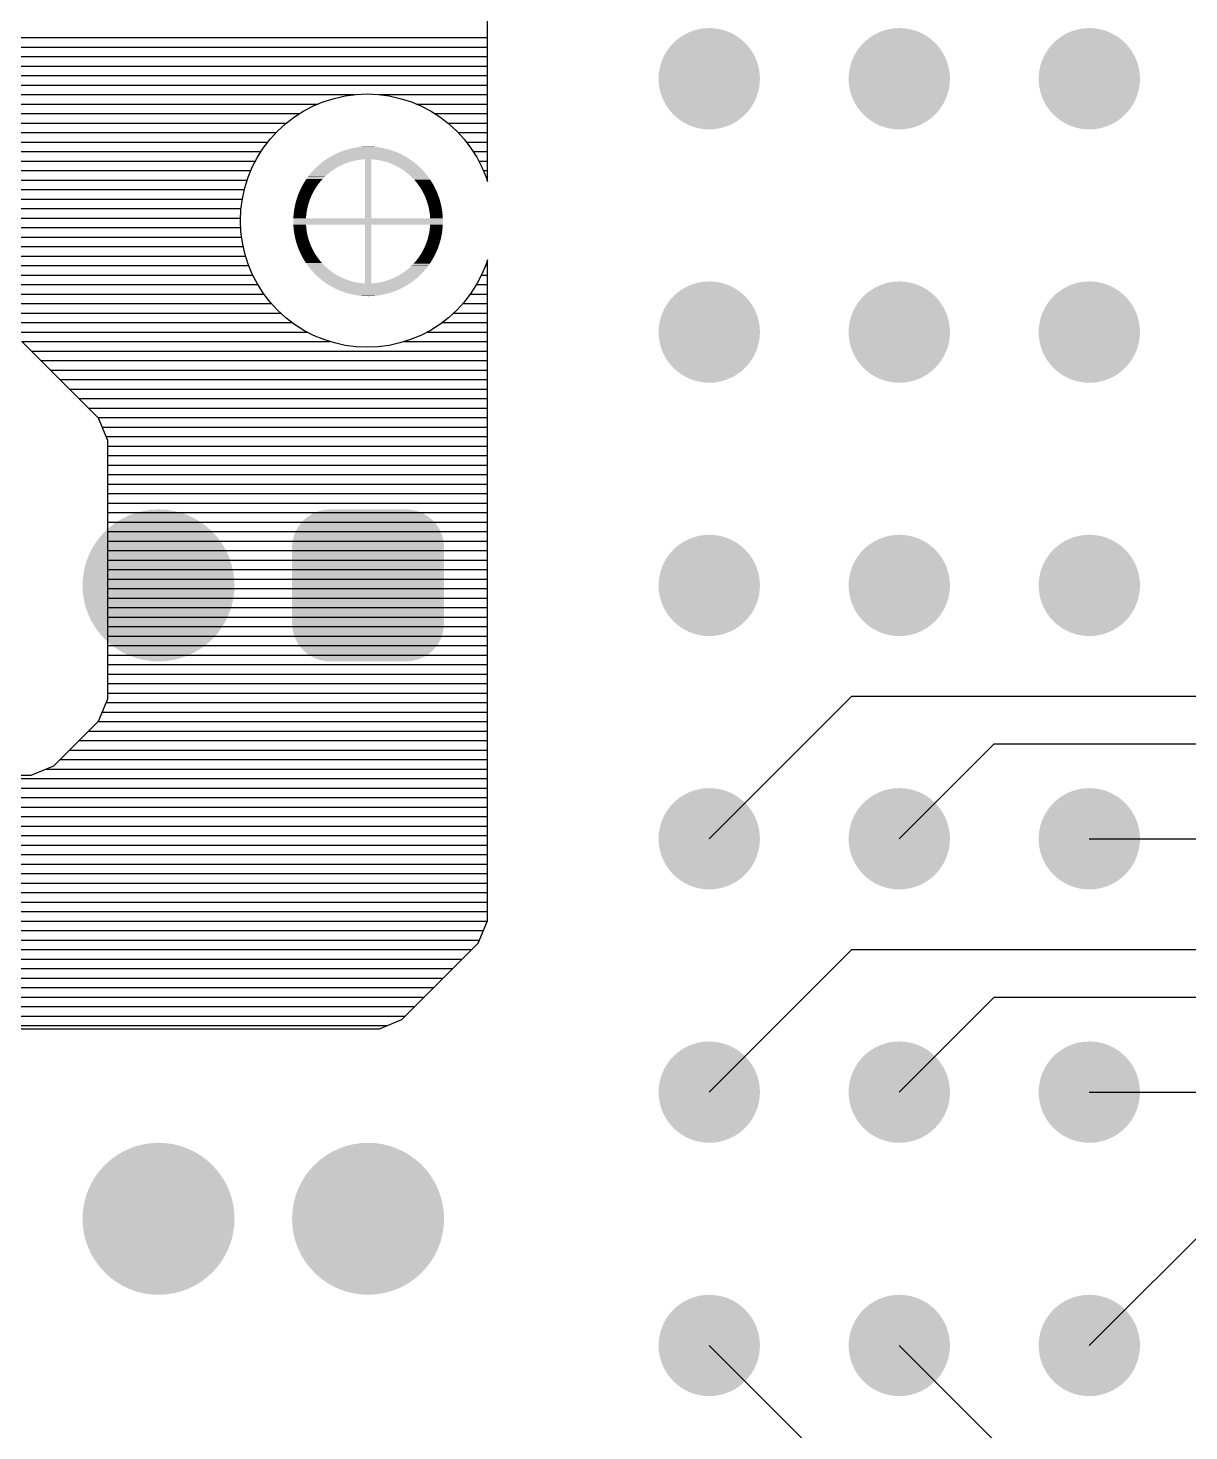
# Model space of a CAD drawing. Extents: x 295 to 953, y 10 to 290.
# Drawn here: x 600.73 to 624.01, y 160.06 to 188.19 of the extents above; entities that cross this region are included whole.
import ezdxf

# ---------------------------------------------------------------- set-up
doc = ezdxf.new("R2010")
doc.units = 0
doc.header["$LTSCALE"] = 5
doc.header["$MEASUREMENT"] = 0
doc.layers.get('0').update_dxf_attribs({"linetype": 'CONTINUOUS', "lineweight": 25})
doc.layers.add('DV-ABPB-A4_TOP', color=14, linetype='CONTINUOUS')

msp = doc.modelspace()

# ---------------------------------------------------------------- linework, layer by layer
at = {"color": 7}
for points, const_width in [([(613.882, 187.173, 1), (614.898, 187.173, 1)], 1.016), ([(617.692, 187.173, 1), (618.708, 187.173, 1)], 1.016), ([(621.502, 187.173, 1), (622.518, 187.173, 1)], 1.016), ([(613.882, 182.093, 1), (614.898, 182.093, 1)], 1.016), ([(617.692, 182.093, 1), (618.708, 182.093, 1)], 1.016), ([(621.502, 182.093, 1), (622.518, 182.093, 1)], 1.016), ([(602.586, 177.013, 1), (604.11, 177.013, 1)], 1.524), ([(613.882, 177.013, 1), (614.898, 177.013, 1)], 1.016), ([(617.692, 177.013, 1), (618.708, 177.013, 1)], 1.016), ([(621.502, 177.013, 1), (622.518, 177.013, 1)], 1.016), ([(613.882, 171.933, 1), (614.898, 171.933, 1)], 1.016), ([(617.692, 171.933, 1), (618.708, 171.933, 1)], 1.016), ([(621.502, 171.933, 1), (622.518, 171.933, 1)], 1.016), ([(613.882, 166.853, 1), (614.898, 166.853, 1)], 1.016), ([(617.692, 166.853, 1), (618.708, 166.853, 1)], 1.016), ([(621.502, 166.853, 1), (622.518, 166.853, 1)], 1.016), ([(602.586, 164.313, 1), (604.11, 164.313, 1)], 1.524), ([(606.787, 164.313, 1), (608.311, 164.313, 1)], 1.524), ([(613.882, 161.773, 1), (614.898, 161.773, 1)], 1.016), ([(617.692, 161.773, 1), (618.708, 161.773, 1)], 1.016), ([(621.502, 161.773, 1), (622.518, 161.773, 1)], 1.016)]:
    msp.add_lwpolyline(points, format="xyb", close=True, dxfattribs=dict(at, const_width=const_width))
for points in [[(606.875, 185.653), (606.892, 185.661), (608.224, 185.653), (608.206, 185.661)], [(606.892, 185.661), (606.925, 185.677), (608.206, 185.661), (608.174, 185.677)], [(606.925, 185.677), (606.942, 185.685), (608.174, 185.677), (608.156, 185.685)], [(606.942, 185.685), (606.976, 185.699), (608.156, 185.685), (608.124, 185.699)], [(606.976, 185.699), (606.993, 185.706), (608.124, 185.699), (608.105, 185.706)], [(606.993, 185.706), (607.027, 185.719), (608.105, 185.706), (608.072, 185.719)], [(607.027, 185.719), (607.045, 185.726), (608.072, 185.719), (608.054, 185.726)], [(607.045, 185.726), (607.079, 185.737), (608.054, 185.726), (608.02, 185.737)], [(607.079, 185.737), (607.097, 185.743), (608.02, 185.737), (608.001, 185.743)], [(607.097, 185.743), (607.132, 185.754), (608.001, 185.743), (607.968, 185.754)], [(607.132, 185.754), (607.15, 185.759), (607.968, 185.754), (607.948, 185.759)], [(607.15, 185.759), (607.186, 185.768), (607.948, 185.759), (607.914, 185.768)], [(607.186, 185.768), (607.203, 185.773), (607.914, 185.768), (607.894, 185.773)], [(607.203, 185.773), (607.24, 185.781), (607.894, 185.773), (607.861, 185.781)], [(607.24, 185.781), (607.257, 185.784), (607.861, 185.781), (607.84, 185.784)], [(607.257, 185.784), (607.294, 185.791), (607.84, 185.784), (607.806, 185.791)], [(607.294, 185.791), (607.312, 185.794), (607.806, 185.791), (607.786, 185.794)], [(607.312, 185.794), (607.349, 185.799), (607.786, 185.794), (607.752, 185.799)], [(607.349, 185.799), (607.366, 185.802), (607.752, 185.799), (607.731, 185.802)], [(607.366, 185.802), (607.404, 185.806), (607.731, 185.802), (607.697, 185.806)], [(607.404, 185.806), (607.421, 185.808), (607.697, 185.806), (607.675, 185.808)], [(607.421, 185.808), (607.461, 185.81), (607.675, 185.808), (607.642, 185.81)], [(607.461, 185.81), (607.476, 185.811), (607.642, 185.81), (607.617, 185.811)], [(607.476, 185.811), (607.52, 185.813), (607.617, 185.811), (607.587, 185.813)], [(607.52, 185.813), (607.532, 185.813), (607.587, 185.813), (607.532, 185.813)], [(606.489, 185.374), (606.5, 185.385), (606.897, 185.374), (606.914, 185.385)], [(606.5, 185.385), (606.526, 185.409), (606.914, 185.385), (606.957, 185.409)], [(606.526, 185.409), (606.529, 185.413), (606.957, 185.409), (606.964, 185.413)], [(606.529, 185.413), (606.551, 185.432), (606.964, 185.413), (607.002, 185.432)], [(606.551, 185.432), (606.57, 185.449), (607.002, 185.432), (607.039, 185.449)], [(606.57, 185.449), (606.575, 185.454), (607.039, 185.449), (607.048, 185.454)], [(606.575, 185.454), (606.599, 185.473), (607.048, 185.454), (607.094, 185.473)], [(606.599, 185.473), (606.613, 185.485), (607.094, 185.473), (607.126, 185.485)], [(606.613, 185.485), (606.62, 185.49), (607.126, 185.485), (607.141, 185.49)], [(606.62, 185.49), (606.64, 185.506), (607.141, 185.49), (607.189, 185.506)], [(606.64, 185.506), (606.657, 185.518), (607.189, 185.506), (607.234, 185.518)], [(606.657, 185.518), (606.658, 185.519), (607.234, 185.518), (607.238, 185.519)], [(606.658, 185.519), (606.674, 185.531), (607.238, 185.519), (607.287, 185.531)], [(606.674, 185.531), (606.688, 185.541), (607.287, 185.531), (607.336, 185.541)], [(606.688, 185.541), (606.699, 185.548), (607.336, 185.541), (607.386, 185.548)], [(606.699, 185.548), (606.702, 185.55), (607.386, 185.548), (607.404, 185.55)], [(606.702, 185.55), (606.707, 185.554), (607.404, 185.55), (607.436, 185.554)], [(606.707, 185.554), (606.712, 185.558), (607.436, 185.554), (607.486, 185.558)], [(606.712, 185.558), (606.732, 185.57), (608.387, 185.558), (608.368, 185.57)], [(606.732, 185.57), (606.748, 185.581), (608.368, 185.57), (608.351, 185.581)], [(606.748, 185.581), (606.779, 185.6), (608.351, 185.581), (608.321, 185.6)], [(606.779, 185.6), (606.795, 185.609), (608.321, 185.6), (608.304, 185.609)], [(606.795, 185.609), (606.826, 185.627), (608.304, 185.609), (608.273, 185.627)], [(606.826, 185.627), (606.843, 185.636), (608.273, 185.627), (608.255, 185.636)], [(606.843, 185.636), (606.875, 185.653), (608.255, 185.636), (608.224, 185.653)], [(607.486, 184.377), (607.486, 185.558), (607.613, 184.377), (607.613, 185.558)], [(607.632, 185.556), (607.613, 185.558), (608.388, 185.556), (608.387, 185.558)], [(607.682, 185.552), (607.632, 185.556), (608.395, 185.552), (608.388, 185.556)], [(607.732, 185.546), (607.682, 185.552), (608.404, 185.546), (608.395, 185.552)], [(607.77, 185.539), (607.732, 185.546), (608.413, 185.539), (608.404, 185.546)], [(607.781, 185.537), (607.77, 185.539), (608.416, 185.537), (608.413, 185.539)], [(607.83, 185.527), (607.781, 185.537), (608.43, 185.527), (608.416, 185.537)], [(607.879, 185.515), (607.83, 185.527), (608.447, 185.515), (608.43, 185.527)], [(607.906, 185.507), (607.879, 185.515), (608.458, 185.507), (608.447, 185.515)], [(607.927, 185.5), (607.906, 185.507), (608.466, 185.5), (608.458, 185.507)], [(607.975, 185.484), (607.927, 185.5), (608.486, 185.484), (608.466, 185.5)], [(608.005, 185.473), (607.975, 185.484), (608.501, 185.473), (608.486, 185.484)], [(608.022, 185.466), (608.005, 185.473), (608.509, 185.466), (608.501, 185.473)], [(608.068, 185.446), (608.022, 185.466), (608.532, 185.446), (608.509, 185.466)], [(608.087, 185.437), (608.068, 185.446), (608.543, 185.437), (608.532, 185.446)], [(608.113, 185.424), (608.087, 185.437), (608.557, 185.424), (608.543, 185.437)], [(608.158, 185.4), (608.113, 185.424), (608.583, 185.4), (608.557, 185.424)], [(608.16, 185.399), (608.158, 185.4), (608.584, 185.399), (608.583, 185.4)], [(608.201, 185.375), (608.16, 185.399), (608.608, 185.375), (608.584, 185.399)], [(606.266, 185.089), (606.283, 185.116), (606.574, 185.089), (606.597, 185.116)], [(606.283, 185.116), (606.29, 185.127), (606.597, 185.116), (606.606, 185.127)], [(606.29, 185.127), (606.313, 185.162), (606.606, 185.127), (606.638, 185.162)], [(606.313, 185.162), (606.315, 185.165), (606.638, 185.162), (606.64, 185.165)], [(606.315, 185.165), (606.341, 185.201), (606.64, 185.165), (606.675, 185.201)], [(606.341, 185.201), (606.345, 185.207), (606.675, 185.201), (606.682, 185.207)], [(606.345, 185.207), (606.367, 185.235), (606.682, 185.207), (606.712, 185.235)], [(606.367, 185.235), (606.379, 185.251), (606.712, 185.235), (606.73, 185.251)], [(606.379, 185.251), (606.393, 185.268), (606.73, 185.251), (606.75, 185.268)], [(606.393, 185.268), (606.414, 185.294), (606.75, 185.268), (606.781, 185.294)], [(606.414, 185.294), (606.42, 185.3), (606.781, 185.294), (606.789, 185.3)], [(606.42, 185.3), (606.447, 185.33), (606.789, 185.3), (606.829, 185.33)], [(606.447, 185.33), (606.451, 185.335), (606.829, 185.33), (606.836, 185.335)], [(606.451, 185.335), (606.474, 185.358), (606.836, 185.335), (606.871, 185.358)], [(606.474, 185.358), (606.489, 185.374), (606.871, 185.358), (606.897, 185.374)], [(608.224, 185.361), (608.201, 185.375), (608.623, 185.361), (608.608, 185.375)], [(608.244, 185.348), (608.224, 185.361), (608.635, 185.348), (608.623, 185.361)], [(608.283, 185.32), (608.244, 185.348), (608.661, 185.32), (608.635, 185.348)], [(608.285, 185.319), (608.283, 185.32), (608.662, 185.319), (608.661, 185.32)], [(608.325, 185.288), (608.285, 185.319), (608.689, 185.288), (608.662, 185.319)], [(608.337, 185.279), (608.325, 185.288), (608.697, 185.279), (608.689, 185.288)], [(608.364, 185.256), (608.337, 185.279), (608.715, 185.256), (608.697, 185.279)], [(608.386, 185.236), (608.364, 185.256), (608.732, 185.236), (608.715, 185.256)], [(608.401, 185.223), (608.386, 185.236), (608.742, 185.223), (608.732, 185.236)], [(608.433, 185.192), (608.401, 185.223), (608.765, 185.192), (608.742, 185.223)], [(608.437, 185.188), (608.433, 185.192), (608.768, 185.188), (608.765, 185.192)], [(608.472, 185.151), (608.437, 185.188), (608.793, 185.151), (608.768, 185.188)], [(608.476, 185.146), (608.472, 185.151), (608.797, 185.146), (608.793, 185.151)], [(608.505, 185.113), (608.476, 185.146), (608.818, 185.113), (608.797, 185.146)], [(608.515, 185.1), (608.505, 185.113), (608.826, 185.1), (608.818, 185.113)], [(608.536, 185.074), (608.515, 185.1), (608.842, 185.074), (608.826, 185.1)], [(606.126, 184.786), (606.138, 184.819), (606.397, 184.786), (606.411, 184.819)], [(606.138, 184.819), (606.142, 184.832), (606.411, 184.819), (606.417, 184.832)], [(606.142, 184.832), (606.157, 184.871), (606.417, 184.832), (606.436, 184.871)], [(606.157, 184.871), (606.16, 184.877), (606.436, 184.871), (606.439, 184.877)], [(606.16, 184.877), (606.179, 184.922), (606.439, 184.877), (606.462, 184.922)], [(606.179, 184.922), (606.199, 184.965), (606.462, 184.922), (606.488, 184.965)], [(606.199, 184.965), (606.202, 184.972), (606.488, 184.965), (606.492, 184.972)], [(606.202, 184.972), (606.22, 185.007), (606.492, 184.972), (606.515, 185.007)], [(606.22, 185.007), (606.227, 185.021), (606.515, 185.007), (606.524, 185.021)], [(606.227, 185.021), (606.243, 185.049), (606.524, 185.021), (606.544, 185.049)], [(606.243, 185.049), (606.254, 185.069), (606.544, 185.049), (606.559, 185.069)], [(606.254, 185.069), (606.266, 185.089), (606.559, 185.069), (606.574, 185.089)], [(608.552, 185.052), (608.536, 185.074), (608.855, 185.052), (608.842, 185.074)], [(608.566, 185.033), (608.552, 185.052), (608.865, 185.033), (608.855, 185.052)], [(608.586, 185.004), (608.566, 185.033), (608.881, 185.004), (608.865, 185.033)], [(608.594, 184.992), (608.586, 185.004), (608.887, 184.992), (608.881, 185.004)], [(608.618, 184.954), (608.594, 184.992), (608.905, 184.954), (608.887, 184.992)], [(608.621, 184.949), (608.618, 184.954), (608.908, 184.949), (608.905, 184.954)], [(608.646, 184.905), (608.621, 184.949), (608.928, 184.905), (608.908, 184.949)], [(608.646, 184.904), (608.646, 184.905), (608.928, 184.904), (608.928, 184.905)], [(608.669, 184.861), (608.646, 184.904), (608.946, 184.861), (608.928, 184.904)], [(608.672, 184.853), (608.669, 184.861), (608.949, 184.853), (608.946, 184.861)], [(608.69, 184.815), (608.672, 184.853), (608.963, 184.815), (608.949, 184.853)], [(606.061, 184.498), (606.068, 184.545), (606.317, 184.498), (606.325, 184.545)], [(606.068, 184.545), (606.069, 184.552), (606.325, 184.545), (606.327, 184.552)], [(606.069, 184.552), (606.076, 184.594), (606.327, 184.552), (606.336, 184.594)], [(606.076, 184.594), (606.079, 184.607), (606.336, 184.594), (606.339, 184.607)], [(606.079, 184.607), (606.087, 184.643), (606.339, 184.607), (606.348, 184.643)], [(606.087, 184.643), (606.09, 184.661), (606.348, 184.643), (606.353, 184.661)], [(606.09, 184.661), (606.098, 184.691), (606.353, 184.661), (606.362, 184.691)], [(606.098, 184.691), (606.104, 184.714), (606.362, 184.691), (606.37, 184.714)], [(606.104, 184.714), (606.112, 184.739), (606.37, 184.714), (606.379, 184.739)], [(606.112, 184.739), (606.12, 184.767), (606.379, 184.739), (606.389, 184.767)], [(606.12, 184.767), (606.126, 184.786), (606.389, 184.767), (606.397, 184.786)], [(608.696, 184.801), (608.69, 184.815), (608.968, 184.801), (608.963, 184.815)], [(608.709, 184.769), (608.696, 184.801), (608.978, 184.769), (608.968, 184.801)], [(608.717, 184.749), (608.709, 184.769), (608.985, 184.749), (608.978, 184.769)], [(608.727, 184.721), (608.717, 184.749), (608.993, 184.721), (608.985, 184.749)], [(608.735, 184.695), (608.727, 184.721), (609, 184.695), (608.993, 184.721)], [(608.742, 184.673), (608.735, 184.695), (609.005, 184.673), (609, 184.695)], [(608.751, 184.642), (608.742, 184.673), (609.013, 184.642), (609.005, 184.673)], [(608.756, 184.625), (608.751, 184.642), (609.016, 184.625), (609.013, 184.642)], [(608.765, 184.588), (608.756, 184.625), (609.024, 184.588), (609.016, 184.625)], [(608.767, 184.576), (608.765, 184.588), (609.026, 184.576), (609.024, 184.588)], [(608.776, 184.533), (608.767, 184.576), (609.033, 184.533), (609.026, 184.576)], [(606.05, 184.333), (606.051, 184.368), (609.049, 184.333), (609.048, 184.368)], [(606.05, 184.313), (606.05, 184.333), (609.049, 184.313), (609.049, 184.333)], [(606.05, 184.294), (606.05, 184.313), (609.049, 184.294), (609.049, 184.313)], [(606.051, 184.258), (606.05, 184.294), (609.048, 184.258), (609.049, 184.294)], [(606.051, 184.388), (606.052, 184.395), (606.306, 184.388), (606.306, 184.395)], [(606.051, 184.377), (606.051, 184.388), (606.305, 184.377), (606.306, 184.388)], [(606.051, 184.368), (606.051, 184.377), (609.048, 184.368), (609.048, 184.377)], [(606.051, 184.25), (606.051, 184.258), (609.048, 184.25), (609.048, 184.258)], [(606.052, 184.395), (606.055, 184.443), (606.306, 184.395), (606.31, 184.443)], [(606.055, 184.445), (606.061, 184.495), (606.311, 184.445), (606.317, 184.495)], [(606.055, 184.443), (606.055, 184.445), (606.31, 184.443), (606.311, 184.445)], [(606.061, 184.495), (606.061, 184.498), (606.317, 184.495), (606.317, 184.498)], [(608.777, 184.527), (608.776, 184.533), (609.034, 184.527), (609.033, 184.533)], [(608.784, 184.479), (608.777, 184.527), (609.04, 184.479), (609.034, 184.527)], [(608.785, 184.477), (608.784, 184.479), (609.04, 184.477), (609.04, 184.479)], [(608.79, 184.427), (608.785, 184.477), (609.045, 184.427), (609.04, 184.477)], [(608.79, 184.424), (608.79, 184.427), (609.045, 184.424), (609.045, 184.427)], [(608.794, 184.377), (608.79, 184.424), (609.048, 184.377), (609.045, 184.424)], [(606.054, 184.203), (606.051, 184.25), (606.309, 184.203), (606.305, 184.25)], [(606.054, 184.2), (606.054, 184.203), (606.309, 184.2), (606.309, 184.203)], [(606.059, 184.15), (606.054, 184.2), (606.314, 184.15), (606.309, 184.2)], [(606.059, 184.148), (606.059, 184.15), (606.315, 184.148), (606.314, 184.15)], [(606.065, 184.1), (606.059, 184.148), (606.322, 184.1), (606.315, 184.148)], [(606.066, 184.093), (606.065, 184.1), (606.323, 184.093), (606.322, 184.1)], [(606.073, 184.05), (606.066, 184.093), (606.332, 184.05), (606.323, 184.093)], [(606.075, 184.039), (606.073, 184.05), (606.334, 184.039), (606.332, 184.05)], [(606.083, 184.002), (606.075, 184.039), (606.343, 184.002), (606.334, 184.039)], [(606.086, 183.985), (606.083, 184.002), (606.348, 183.985), (606.343, 184.002)], [(606.094, 183.953), (606.086, 183.985), (606.357, 183.953), (606.348, 183.985)], [(607.486, 183.069), (607.486, 184.25), (607.613, 183.069), (607.613, 184.25)], [(608.746, 183.966), (608.751, 183.984), (609.009, 183.966), (609.012, 183.984)], [(608.751, 183.984), (608.76, 184.02), (609.012, 183.984), (609.02, 184.02)], [(608.76, 184.02), (608.763, 184.032), (609.02, 184.02), (609.023, 184.032)], [(608.763, 184.032), (608.772, 184.074), (609.023, 184.032), (609.03, 184.074)], [(608.772, 184.074), (608.774, 184.082), (609.03, 184.074), (609.031, 184.082)], [(608.774, 184.082), (608.782, 184.129), (609.031, 184.082), (609.038, 184.129)], [(608.782, 184.131), (608.788, 184.181), (609.038, 184.131), (609.043, 184.181)], [(608.782, 184.129), (608.782, 184.131), (609.038, 184.129), (609.038, 184.131)], [(608.788, 184.181), (608.789, 184.184), (609.043, 184.181), (609.044, 184.184)], [(608.789, 184.184), (608.793, 184.231), (609.044, 184.184), (609.047, 184.231)], [(608.793, 184.239), (608.794, 184.25), (609.047, 184.239), (609.048, 184.25)], [(608.793, 184.231), (608.793, 184.239), (609.047, 184.231), (609.047, 184.239)], [(606.099, 183.931), (606.094, 183.953), (606.364, 183.931), (606.357, 183.953)], [(606.106, 183.905), (606.099, 183.931), (606.372, 183.905), (606.364, 183.931)], [(606.114, 183.878), (606.106, 183.905), (606.382, 183.878), (606.372, 183.905)], [(606.121, 183.858), (606.114, 183.878), (606.39, 183.858), (606.382, 183.878)], [(606.131, 183.825), (606.121, 183.858), (606.403, 183.825), (606.39, 183.858)], [(606.136, 183.812), (606.131, 183.825), (606.409, 183.812), (606.403, 183.825)], [(606.15, 183.774), (606.136, 183.812), (606.427, 183.774), (606.409, 183.812)], [(606.153, 183.766), (606.15, 183.774), (606.43, 183.766), (606.427, 183.774)], [(606.171, 183.722), (606.153, 183.766), (606.453, 183.722), (606.43, 183.766)], [(606.171, 183.721), (606.171, 183.722), (606.453, 183.721), (606.453, 183.722)], [(606.191, 183.677), (606.171, 183.721), (606.478, 183.677), (606.453, 183.721)], [(608.611, 183.661), (608.637, 183.705), (608.9, 183.661), (608.92, 183.705)], [(608.637, 183.705), (608.66, 183.749), (608.92, 183.705), (608.939, 183.749)], [(608.66, 183.749), (608.663, 183.756), (608.939, 183.749), (608.942, 183.756)], [(608.663, 183.756), (608.682, 183.795), (608.942, 183.756), (608.957, 183.795)], [(608.682, 183.795), (608.688, 183.807), (608.957, 183.795), (608.961, 183.807)], [(608.688, 183.807), (608.702, 183.841), (608.961, 183.807), (608.973, 183.841)], [(608.702, 183.841), (608.709, 183.859), (608.973, 183.841), (608.979, 183.859)], [(608.709, 183.859), (608.72, 183.888), (608.979, 183.859), (608.987, 183.888)], [(608.72, 183.888), (608.729, 183.912), (608.987, 183.888), (608.995, 183.912)], [(608.729, 183.912), (608.737, 183.935), (608.995, 183.912), (609.001, 183.935)], [(608.737, 183.935), (608.746, 183.966), (609.001, 183.935), (609.009, 183.966)], [(606.194, 183.672), (606.191, 183.677), (606.481, 183.672), (606.478, 183.677)], [(606.212, 183.635), (606.194, 183.672), (606.505, 183.635), (606.481, 183.672)], [(606.218, 183.623), (606.212, 183.635), (606.513, 183.623), (606.505, 183.635)], [(606.234, 183.593), (606.218, 183.623), (606.533, 183.593), (606.513, 183.623)], [(606.244, 183.574), (606.234, 183.593), (606.547, 183.574), (606.533, 183.593)], [(606.257, 183.553), (606.244, 183.574), (606.563, 183.553), (606.547, 183.574)], [(606.272, 183.527), (606.257, 183.553), (606.584, 183.527), (606.563, 183.553)], [(606.281, 183.513), (606.272, 183.527), (606.594, 183.513), (606.584, 183.527)], [(606.302, 183.48), (606.281, 183.513), (606.623, 183.48), (606.594, 183.513)], [(606.306, 183.475), (606.302, 183.48), (606.627, 183.475), (606.623, 183.48)], [(606.331, 183.439), (606.306, 183.475), (606.662, 183.439), (606.627, 183.475)], [(606.334, 183.435), (606.331, 183.439), (606.666, 183.435), (606.662, 183.439)], [(606.357, 183.404), (606.334, 183.435), (606.698, 183.404), (606.666, 183.435)], [(608.387, 183.391), (608.417, 183.419), (608.732, 183.391), (608.754, 183.419)], [(608.417, 183.419), (608.424, 183.426), (608.754, 183.419), (608.758, 183.426)], [(608.424, 183.426), (608.459, 183.462), (608.758, 183.426), (608.784, 183.462)], [(608.459, 183.462), (608.461, 183.464), (608.784, 183.462), (608.786, 183.464)], [(608.461, 183.464), (608.493, 183.499), (608.786, 183.464), (608.809, 183.499)], [(608.493, 183.499), (608.502, 183.51), (608.809, 183.499), (608.816, 183.51)], [(608.502, 183.51), (608.525, 183.538), (608.816, 183.51), (608.833, 183.538)], [(608.525, 183.538), (608.539, 183.557), (608.833, 183.538), (608.845, 183.557)], [(608.539, 183.557), (608.555, 183.578), (608.845, 183.557), (608.856, 183.578)], [(608.555, 183.578), (608.575, 183.606), (608.856, 183.578), (608.872, 183.606)], [(608.575, 183.606), (608.584, 183.619), (608.872, 183.606), (608.879, 183.619)], [(608.584, 183.619), (608.607, 183.655), (608.879, 183.619), (608.897, 183.655)], [(608.607, 183.655), (608.611, 183.661), (608.897, 183.655), (608.9, 183.661)], [(606.367, 183.391), (606.357, 183.404), (606.713, 183.391), (606.698, 183.404)], [(606.384, 183.37), (606.367, 183.391), (606.735, 183.37), (606.713, 183.391)], [(606.402, 183.348), (606.384, 183.37), (606.762, 183.348), (606.735, 183.37)], [(606.41, 183.338), (606.402, 183.348), (606.774, 183.338), (606.762, 183.348)], [(606.437, 183.308), (606.41, 183.338), (606.814, 183.308), (606.774, 183.338)], [(606.438, 183.306), (606.437, 183.308), (606.816, 183.306), (606.814, 183.308)], [(606.464, 183.279), (606.438, 183.306), (606.855, 183.279), (606.816, 183.306)], [(606.476, 183.266), (606.464, 183.279), (606.875, 183.266), (606.855, 183.279)], [(606.49, 183.251), (606.476, 183.266), (606.898, 183.251), (606.875, 183.266)], [(606.515, 183.227), (606.49, 183.251), (606.939, 183.227), (606.898, 183.251)], [(606.516, 183.226), (606.515, 183.227), (606.941, 183.226), (606.939, 183.227)], [(606.542, 183.202), (606.516, 183.226), (606.986, 183.202), (606.941, 183.226)], [(606.556, 183.19), (606.542, 183.202), (607.011, 183.19), (606.986, 183.202)], [(606.567, 183.18), (606.556, 183.19), (607.031, 183.18), (607.011, 183.19)], [(606.59, 183.16), (606.567, 183.18), (607.077, 183.16), (607.031, 183.18)], [(606.598, 183.154), (606.59, 183.16), (607.094, 183.154), (607.077, 183.16)], [(606.613, 183.142), (606.598, 183.154), (607.124, 183.142), (607.094, 183.154)], [(606.633, 183.126), (606.613, 183.142), (607.172, 183.126), (607.124, 183.142)], [(607.91, 183.121), (607.958, 183.136), (608.459, 183.121), (608.479, 183.136)], [(607.958, 183.136), (607.973, 183.142), (608.479, 183.136), (608.486, 183.142)], [(607.973, 183.142), (608.005, 183.154), (608.486, 183.142), (608.5, 183.154)], [(608.005, 183.154), (608.051, 183.173), (608.5, 183.154), (608.524, 183.173)], [(608.051, 183.173), (608.06, 183.177), (608.524, 183.173), (608.529, 183.177)], [(608.06, 183.177), (608.097, 183.194), (608.529, 183.177), (608.548, 183.194)], [(608.097, 183.194), (608.135, 183.214), (608.548, 183.194), (608.57, 183.214)], [(608.135, 183.214), (608.142, 183.217), (608.57, 183.214), (608.573, 183.217)], [(608.142, 183.217), (608.185, 183.242), (608.573, 183.217), (608.599, 183.242)], [(608.185, 183.242), (608.202, 183.252), (608.599, 183.242), (608.61, 183.252)], [(608.202, 183.252), (608.228, 183.268), (608.61, 183.252), (608.625, 183.268)], [(608.228, 183.268), (608.263, 183.292), (608.625, 183.268), (608.648, 183.292)], [(608.263, 183.292), (608.27, 183.297), (608.648, 183.292), (608.652, 183.297)], [(608.27, 183.297), (608.31, 183.327), (608.652, 183.297), (608.679, 183.327)], [(608.31, 183.327), (608.318, 183.333), (608.679, 183.327), (608.685, 183.333)], [(608.318, 183.333), (608.349, 183.358), (608.685, 183.333), (608.706, 183.358)], [(608.349, 183.358), (608.369, 183.375), (608.706, 183.358), (608.72, 183.375)], [(608.369, 183.375), (608.387, 183.391), (608.72, 183.375), (608.732, 183.391)], [(606.641, 183.12), (606.633, 183.126), (607.193, 183.12), (607.172, 183.126)], [(606.652, 183.112), (606.641, 183.12), (607.22, 183.112), (607.193, 183.12)], [(606.669, 183.099), (606.652, 183.112), (607.269, 183.099), (607.22, 183.112)], [(606.683, 183.089), (606.669, 183.099), (607.318, 183.089), (607.269, 183.099)], [(606.686, 183.087), (606.683, 183.089), (607.329, 183.087), (607.318, 183.089)], [(606.695, 183.081), (606.686, 183.087), (607.367, 183.081), (607.329, 183.087)], [(606.704, 183.074), (606.695, 183.081), (607.417, 183.074), (607.367, 183.081)], [(606.711, 183.07), (606.704, 183.074), (607.467, 183.07), (607.417, 183.074)], [(606.712, 183.069), (606.711, 183.07), (607.486, 183.069), (607.467, 183.07)], [(606.731, 183.056), (606.712, 183.069), (608.367, 183.056), (608.387, 183.069)], [(606.748, 183.046), (606.731, 183.056), (608.351, 183.046), (608.367, 183.056)], [(606.778, 183.027), (606.748, 183.046), (608.32, 183.027), (608.351, 183.046)], [(606.795, 183.017), (606.778, 183.027), (608.304, 183.017), (608.32, 183.027)], [(606.826, 182.999), (606.795, 183.017), (608.273, 182.999), (608.304, 183.017)], [(606.844, 182.99), (606.826, 182.999), (608.256, 182.99), (608.273, 182.999)], [(606.875, 182.974), (606.844, 182.99), (608.224, 182.974), (608.256, 182.99)], [(606.893, 182.965), (606.875, 182.974), (608.207, 182.965), (608.224, 182.974)], [(606.925, 182.95), (606.893, 182.965), (608.174, 182.95), (608.207, 182.965)], [(606.943, 182.942), (606.925, 182.95), (608.157, 182.942), (608.174, 182.95)], [(606.975, 182.928), (606.943, 182.942), (608.123, 182.928), (608.157, 182.942)], [(606.994, 182.92), (606.975, 182.928), (608.106, 182.92), (608.123, 182.928)], [(607.027, 182.908), (606.994, 182.92), (608.072, 182.908), (608.106, 182.92)], [(607.045, 182.901), (607.027, 182.908), (608.054, 182.901), (608.072, 182.908)], [(607.079, 182.889), (607.045, 182.901), (608.02, 182.889), (608.054, 182.901)], [(607.098, 182.883), (607.079, 182.889), (608.002, 182.883), (608.02, 182.889)], [(607.131, 182.873), (607.098, 182.883), (607.967, 182.873), (608.002, 182.883)], [(607.151, 182.868), (607.131, 182.873), (607.949, 182.868), (607.967, 182.873)], [(607.185, 182.858), (607.151, 182.868), (607.913, 182.858), (607.949, 182.868)], [(607.204, 182.854), (607.185, 182.858), (607.895, 182.854), (607.913, 182.858)], [(607.238, 182.846), (607.204, 182.854), (607.859, 182.846), (607.895, 182.854)], [(607.613, 183.069), (607.663, 183.073), (608.387, 183.069), (608.392, 183.073)], [(607.663, 183.073), (607.695, 183.076), (608.392, 183.073), (608.397, 183.076)], [(607.695, 183.076), (607.713, 183.078), (608.397, 183.076), (608.4, 183.078)], [(607.713, 183.078), (607.763, 183.086), (608.4, 183.078), (608.411, 183.086)], [(607.763, 183.086), (607.812, 183.095), (608.411, 183.086), (608.425, 183.095)], [(607.812, 183.095), (607.861, 183.107), (608.425, 183.095), (608.441, 183.107)], [(607.861, 183.107), (607.865, 183.108), (608.441, 183.107), (608.442, 183.108)], [(607.865, 183.108), (607.91, 183.121), (608.442, 183.108), (608.459, 183.121)], [(607.259, 182.842), (607.238, 182.846), (607.842, 182.842), (607.859, 182.846)], [(607.293, 182.836), (607.259, 182.842), (607.805, 182.836), (607.842, 182.842)], [(607.313, 182.832), (607.293, 182.836), (607.787, 182.832), (607.805, 182.836)], [(607.347, 182.827), (607.313, 182.832), (607.75, 182.827), (607.787, 182.832)], [(607.368, 182.825), (607.347, 182.827), (607.733, 182.825), (607.75, 182.827)], [(607.402, 182.821), (607.368, 182.825), (607.695, 182.821), (607.733, 182.825)], [(607.424, 182.819), (607.402, 182.821), (607.678, 182.819), (607.695, 182.821)], [(607.457, 182.816), (607.424, 182.819), (607.638, 182.816), (607.678, 182.819)], [(607.482, 182.815), (607.457, 182.816), (607.623, 182.815), (607.638, 182.816)], [(607.512, 182.814), (607.482, 182.815), (607.579, 182.814), (607.623, 182.815)], [(607.567, 182.813), (607.512, 182.814), (607.567, 182.813), (607.579, 182.814)], [(606.269, 178.331), (606.324, 178.38), (608.833, 178.331), (608.771, 178.38)], [(606.324, 178.38), (606.368, 178.408), (608.771, 178.38), (608.736, 178.408)], [(606.368, 178.408), (606.429, 178.448), (608.736, 178.408), (608.665, 178.448)], [(606.429, 178.448), (606.478, 178.469), (608.665, 178.448), (608.627, 178.469)], [(606.478, 178.469), (606.543, 178.497), (608.627, 178.469), (608.549, 178.497)], [(606.543, 178.497), (606.599, 178.511), (608.549, 178.497), (608.51, 178.511)], [(606.599, 178.511), (606.664, 178.527), (608.51, 178.511), (608.422, 178.527)], [(606.664, 178.527), (606.74, 178.533), (608.422, 178.527), (608.388, 178.533)], [(606.74, 178.533), (606.787, 178.537), (608.388, 178.533), (608.311, 178.537)], [(606.068, 178.02), (606.094, 178.091), (609.033, 178.02), (609.002, 178.091)], [(606.094, 178.091), (606.118, 178.134), (609.002, 178.091), (608.984, 178.134)], [(606.118, 178.134), (606.155, 178.2), (608.984, 178.134), (608.941, 178.2)], [(606.155, 178.2), (606.185, 178.238), (608.941, 178.2), (608.917, 178.238)], [(606.185, 178.238), (606.232, 178.297), (608.917, 178.238), (608.864, 178.297)], [(606.232, 178.297), (606.269, 178.331), (608.864, 178.297), (608.833, 178.331)], [(606.025, 177.775), (606.029, 177.852), (609.073, 177.775), (609.067, 177.852)], [(606.029, 177.852), (606.038, 177.899), (609.067, 177.852), (609.063, 177.899)], [(606.038, 177.899), (606.052, 177.974), (609.063, 177.899), (609.045, 177.974)], [(606.052, 177.974), (606.068, 178.02), (609.045, 177.974), (609.033, 178.02)], [(606.025, 176.251), (606.025, 177.775), (609.073, 176.251), (609.073, 177.775)], [(606.032, 176.175), (606.025, 176.251), (609.07, 176.175), (609.073, 176.251)], [(606.036, 176.127), (606.032, 176.175), (609.061, 176.127), (609.07, 176.175)], [(606.054, 176.052), (606.036, 176.127), (609.047, 176.052), (609.061, 176.127)], [(606.066, 176.007), (606.054, 176.052), (609.031, 176.007), (609.047, 176.052)], [(606.097, 175.935), (606.066, 176.007), (609.005, 175.935), (609.031, 176.007)], [(606.115, 175.893), (606.097, 175.935), (608.981, 175.893), (609.005, 175.935)], [(606.157, 175.827), (606.115, 175.893), (608.944, 175.827), (608.981, 175.893)], [(606.182, 175.788), (606.157, 175.827), (608.913, 175.788), (608.944, 175.827)], [(606.235, 175.73), (606.182, 175.788), (608.867, 175.73), (608.913, 175.788)], [(606.266, 175.696), (606.235, 175.73), (608.83, 175.696), (608.867, 175.73)], [(606.328, 175.646), (606.266, 175.696), (608.775, 175.646), (608.83, 175.696)], [(606.363, 175.618), (606.328, 175.646), (608.731, 175.618), (608.775, 175.646)], [(606.434, 175.579), (606.363, 175.618), (608.67, 175.579), (608.731, 175.618)], [(606.472, 175.558), (606.434, 175.579), (608.621, 175.558), (608.67, 175.579)], [(606.55, 175.53), (606.472, 175.558), (608.556, 175.53), (608.621, 175.558)], [(606.589, 175.516), (606.55, 175.53), (608.5, 175.516), (608.556, 175.53)], [(606.677, 175.499), (606.589, 175.516), (608.435, 175.499), (608.5, 175.516)], [(606.711, 175.493), (606.677, 175.499), (608.359, 175.493), (608.435, 175.499)], [(606.787, 175.489), (606.711, 175.493), (608.311, 175.489), (608.359, 175.493)]]:
    msp.add_solid(points, dxfattribs=at)
at = {"layer": 'DV-ABPB-A4_TOP', "color": 7}
for p, q in [((609.945, 185.113), (609.945, 190.348)), ((594.702, 187.999), (609.945, 187.999)), ((594.702, 187.808), (609.945, 187.808)), ((594.702, 187.618), (609.945, 187.618)), ((594.705, 187.427), (609.945, 187.427)), ((594.705, 187.237), (609.945, 187.237)), ((594.705, 187.046), (609.945, 187.046)), ((594.705, 186.856), (607.285, 186.856)), ((606.874, 186.78), (607.09, 186.828)), ((607.09, 186.828), (607.308, 186.858)), ((607.308, 186.858), (607.532, 186.869)), ((607.532, 186.869), (607.753, 186.858)), ((607.753, 186.858), (607.971, 186.828)), ((607.776, 186.856), (609.945, 186.856)), ((607.971, 186.828), (608.187, 186.78)), ((594.705, 186.665), (606.541, 186.665)), ((606.074, 186.409), (606.262, 186.528)), ((606.262, 186.528), (606.457, 186.63)), ((606.457, 186.63), (606.66, 186.714)), ((606.66, 186.714), (606.874, 186.78)), ((608.187, 186.78), (608.4, 186.714)), ((608.4, 186.714), (608.604, 186.63)), ((608.52, 186.665), (609.945, 186.665)), ((608.604, 186.63), (608.802, 186.528)), ((608.802, 186.528), (608.987, 186.409)), ((594.705, 186.475), (606.175, 186.475)), ((594.705, 186.284), (605.911, 186.284)), ((605.733, 186.124), (605.898, 186.274)), ((605.898, 186.274), (606.074, 186.409)), ((608.886, 186.475), (609.945, 186.475)), ((608.987, 186.409), (609.162, 186.274)), ((609.15, 186.284), (609.945, 186.284)), ((609.162, 186.274), (609.327, 186.124)), ((594.705, 186.094), (605.705, 186.094)), ((605.449, 185.784), (605.584, 185.959)), ((605.584, 185.959), (605.733, 186.124)), ((609.327, 186.124), (609.477, 185.959)), ((609.355, 186.094), (609.945, 186.094)), ((609.477, 185.959), (609.612, 185.784)), ((594.705, 185.903), (605.54, 185.903)), ((594.705, 185.713), (605.403, 185.713)), ((605.33, 185.599), (605.449, 185.784)), ((609.521, 185.903), (609.945, 185.903)), ((609.612, 185.784), (609.731, 185.599)), ((609.658, 185.713), (609.945, 185.713)), ((594.705, 185.522), (605.291, 185.522)), ((605.144, 185.197), (605.228, 185.4)), ((605.228, 185.4), (605.33, 185.599)), ((609.731, 185.599), (609.833, 185.4)), ((609.769, 185.522), (609.945, 185.522)), ((609.833, 185.4), (609.917, 185.197)), ((594.705, 185.332), (605.2, 185.332)), ((594.705, 185.141), (605.126, 185.141)), ((605.078, 184.984), (605.144, 185.197)), ((609.861, 185.332), (609.945, 185.332)), ((609.917, 185.197), (609.945, 185.113)), ((609.935, 185.141), (609.945, 185.141)), ((594.705, 184.951), (605.07, 184.951)), ((605.03, 184.768), (605.078, 184.984)), ((594.705, 184.76), (605.027, 184.76)), ((594.705, 184.57), (605.002, 184.57)), ((604.992, 184.329), (604.999, 184.549)), ((604.999, 184.549), (605.03, 184.768)), ((594.705, 184.379), (604.992, 184.379)), ((604.999, 184.105), (604.992, 184.329)), ((594.705, 184.189), (604.997, 184.189)), ((594.705, 183.998), (605.015, 183.998)), ((605.03, 183.887), (604.999, 184.105)), ((594.705, 183.808), (605.048, 183.808)), ((605.078, 183.671), (605.03, 183.887)), ((594.707, 183.617), (605.093, 183.617)), ((594.786, 183.427), (605.157, 183.427)), ((605.144, 183.457), (605.078, 183.671)), ((605.228, 183.254), (605.144, 183.457)), ((609.917, 183.457), (609.833, 183.254)), ((609.904, 183.427), (609.945, 183.427)), ((609.945, 183.541), (609.917, 183.457)), ((609.945, 179.553), (609.945, 183.541)), ((594.865, 183.236), (605.238, 183.236)), ((605.33, 183.059), (605.228, 183.254)), ((609.833, 183.254), (609.731, 183.059)), ((609.823, 183.236), (609.945, 183.236)), ((595.022, 183.046), (605.34, 183.046)), ((595.213, 182.855), (605.462, 182.855)), ((605.449, 182.871), (605.33, 183.059)), ((605.584, 182.695), (605.449, 182.871)), ((609.612, 182.871), (609.477, 182.695)), ((609.599, 182.855), (609.945, 182.855)), ((609.731, 183.059), (609.612, 182.871)), ((609.721, 183.046), (609.945, 183.046)), ((595.403, 182.665), (605.614, 182.665)), ((605.733, 182.53), (605.584, 182.695)), ((609.477, 182.695), (609.327, 182.53)), ((609.447, 182.665), (609.945, 182.665)), ((595.594, 182.474), (605.797, 182.474)), ((605.898, 182.38), (605.733, 182.53)), ((606.074, 182.246), (605.898, 182.38)), ((609.162, 182.38), (608.987, 182.246)), ((609.327, 182.53), (609.162, 182.38)), ((609.264, 182.474), (609.945, 182.474)), ((595.784, 182.284), (606.025, 182.284)), ((596.236, 182.093), (606.328, 182.093)), ((606.262, 182.126), (606.074, 182.246)), ((606.457, 182.025), (606.262, 182.126)), ((606.66, 181.941), (606.457, 182.025)), ((608.604, 182.025), (608.4, 181.941)), ((608.802, 182.126), (608.604, 182.025)), ((608.733, 182.093), (609.945, 182.093)), ((608.987, 182.246), (608.802, 182.126)), ((609.035, 182.284), (609.945, 182.284)), ((600.605, 181.905), (602.137, 180.374)), ((600.608, 181.903), (606.785, 181.903)), ((606.874, 181.875), (606.66, 181.941)), ((607.09, 181.827), (606.874, 181.875)), ((607.308, 181.796), (607.09, 181.827)), ((607.532, 181.789), (607.308, 181.796)), ((607.753, 181.796), (607.532, 181.789)), ((607.971, 181.827), (607.753, 181.796)), ((608.187, 181.875), (607.971, 181.827)), ((608.4, 181.941), (608.187, 181.875)), ((608.276, 181.903), (609.945, 181.903)), ((600.798, 181.712), (609.945, 181.712)), ((600.989, 181.522), (609.945, 181.522)), ((601.179, 181.331), (609.945, 181.331)), ((601.37, 181.141), (609.945, 181.141)), ((601.56, 180.95), (609.945, 180.95)), ((601.751, 180.76), (609.945, 180.76)), ((601.941, 180.569), (609.945, 180.569)), ((602.132, 180.379), (609.945, 180.379)), ((602.137, 180.374), (602.322, 179.924)), ((602.215, 180.188), (609.945, 180.188)), ((602.294, 179.998), (609.945, 179.998)), ((602.322, 179.924), (602.325, 178.283)), ((602.322, 179.807), (609.945, 179.807)), ((602.322, 179.617), (609.945, 179.617)), ((609.942, 170.29), (609.945, 179.553)), ((602.322, 179.426), (609.942, 179.426)), ((602.322, 179.236), (609.942, 179.236)), ((602.322, 179.045), (609.942, 179.045)), ((602.322, 178.855), (609.942, 178.855)), ((602.322, 178.664), (609.942, 178.664)), ((602.322, 178.474), (609.942, 178.474)), ((602.325, 178.283), (602.322, 174.735)), ((602.322, 178.093), (609.942, 178.093)), ((602.325, 178.283), (609.942, 178.283)), ((602.322, 177.902), (609.942, 177.902)), ((602.322, 177.712), (609.942, 177.712)), ((602.322, 177.521), (609.942, 177.521)), ((602.322, 177.331), (609.942, 177.331)), ((602.322, 177.14), (609.942, 177.14)), ((602.322, 176.95), (609.942, 176.95)), ((602.322, 176.759), (609.942, 176.759)), ((602.322, 176.569), (609.942, 176.569)), ((602.322, 176.378), (609.942, 176.378)), ((602.322, 176.188), (609.942, 176.188)), ((602.322, 175.997), (609.942, 175.997)), ((602.322, 175.807), (609.942, 175.807)), ((602.322, 175.616), (609.942, 175.616)), ((602.322, 175.426), (609.942, 175.426)), ((602.322, 175.235), (609.942, 175.235)), ((602.322, 175.045), (609.942, 175.045)), ((602.322, 174.735), (602.137, 174.285)), ((602.322, 174.854), (609.942, 174.854)), ((614.39, 171.933), (617.247, 174.791)), ((617.247, 174.791), (634.392, 174.791)), ((602.215, 174.473), (609.942, 174.473)), ((602.294, 174.664), (609.942, 174.664)), ((602.137, 174.285), (601.24, 173.389)), ((602.132, 174.283), (609.942, 174.283)), ((601.751, 173.902), (609.942, 173.902)), ((601.941, 174.092), (609.942, 174.092)), ((601.56, 173.711), (609.942, 173.711)), ((618.2, 171.933), (620.105, 173.838)), ((620.105, 173.838), (636.615, 173.838)), ((601.24, 173.389), (600.791, 173.203)), ((601.098, 173.33), (609.942, 173.33)), ((601.37, 173.521), (609.942, 173.521)), ((590.369, 173.14), (609.942, 173.14)), ((600.791, 173.203), (590.521, 173.203)), ((589.815, 172.759), (609.942, 172.759)), ((590.006, 172.949), (609.942, 172.949)), ((589.625, 172.568), (609.942, 172.568)), ((589.244, 172.187), (609.942, 172.187)), ((589.434, 172.378), (609.942, 172.378)), ((589.053, 171.997), (609.942, 171.997)), ((622.01, 171.933), (638.52, 171.933)), ((588.672, 171.616), (609.942, 171.616)), ((588.863, 171.806), (609.942, 171.806)), ((588.515, 171.425), (609.942, 171.425)), ((588.357, 171.044), (609.942, 171.044)), ((588.436, 171.235), (609.942, 171.235)), ((588.355, 170.854), (609.942, 170.854)), ((588.355, 170.663), (609.942, 170.663)), ((588.355, 170.473), (609.942, 170.473)), ((588.355, 170.282), (609.94, 170.282)), ((609.757, 169.84), (609.942, 170.29)), ((588.355, 170.092), (609.861, 170.092)), ((588.355, 169.901), (609.782, 169.901)), ((588.355, 169.711), (609.625, 169.711)), ((608.225, 168.309), (609.757, 169.84)), ((614.39, 166.853), (617.247, 169.711)), ((617.247, 169.711), (634.71, 169.711)), ((588.355, 169.52), (609.434, 169.52)), ((588.355, 169.33), (609.244, 169.33)), ((588.355, 169.139), (609.053, 169.139)), ((588.355, 168.949), (608.863, 168.949)), ((588.355, 168.758), (608.672, 168.758)), ((588.355, 168.568), (608.482, 168.568)), ((618.2, 166.853), (620.105, 168.758)), ((620.105, 168.758), (637.567, 168.758)), ((588.355, 168.377), (608.291, 168.377)), ((607.776, 168.123), (608.225, 168.309)), ((588.355, 168.187), (607.928, 168.187)), ((598.141, 168.123), (607.776, 168.123)), ((622.01, 166.853), (639.472, 166.853)), ((624.867, 164.631), (622.01, 161.773)), ((614.39, 161.773), (616.295, 159.868)), ((618.2, 161.773), (620.74, 159.233))]:
    msp.add_line(p, q, dxfattribs=at)

doc.saveas('drawing.dxf')
